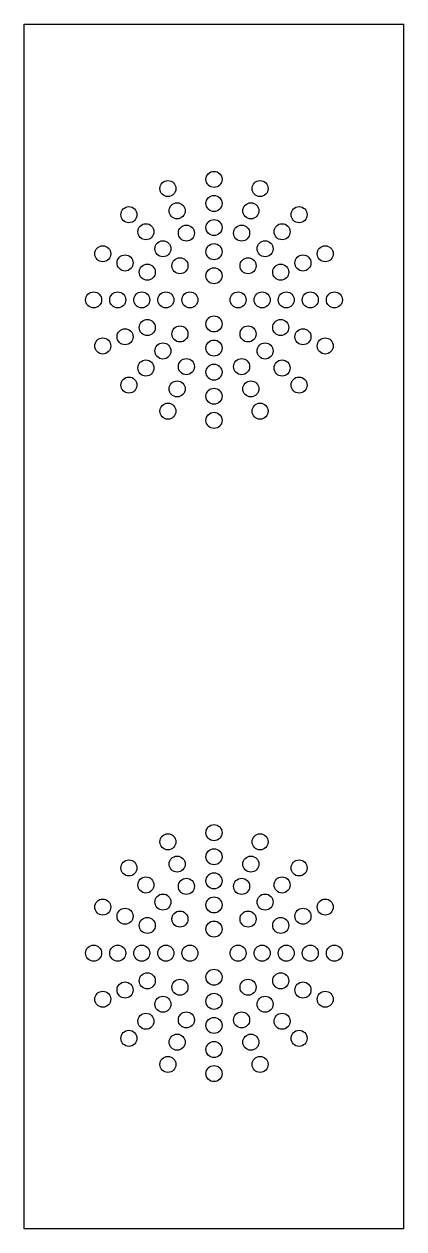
# Model space of a CAD drawing. Header units: millimetres. Extents: x 721 to 863, y -61 to 389.
import ezdxf

# ---------------------------------------------------------------- set-up
doc = ezdxf.new("R2010")
doc.units = ezdxf.units.MM
doc.layers.add('BLOCK_speaker_panel', color=7, linetype='CONTINUOUS')

msp = doc.modelspace()

# ---------------------------------------------------------------- linework, layer by layer
at = {"layer": 'BLOCK_speaker_panel'}
for p, q in [((721, 389.41), (863, 389.41)), ((721, -60.59), (721, 389.41)), ((863, -60.59), (863, 389.41)), ((863, -60.59), (721, -60.59))]:
    msp.add_line(p, q, dxfattribs=at)
for centre in [(792, 331.41), (774.78, 327.99), (809.22, 327.99), (792, 322.41), (760.18, 318.23), (778.22, 319.67), (805.78, 319.67), (823.82, 318.23), (792, 313.41), (766.54, 311.87), (781.67, 311.36), (802.33, 311.36), (817.46, 311.87), (750.43, 303.63), (772.91, 305.5), (792, 304.41), (811.09, 305.5), (833.57, 303.63), (758.74, 300.19), (779.27, 299.14), (804.73, 299.14), (825.26, 300.19), (767.06, 296.75), (792, 295.41), (816.94, 296.75), (747, 286.41), (756, 286.41), (765, 286.41), (774, 286.41), (783, 286.41), (801, 286.41), (810, 286.41), (819, 286.41), (828, 286.41), (837, 286.41), (767.06, 276.08), (792, 277.41), (816.94, 276.08), (758.74, 272.64), (779.27, 273.68), (804.73, 273.68), (825.26, 272.64), (750.43, 269.19), (772.91, 267.32), (792, 268.41), (811.09, 267.32), (833.57, 269.19), (766.54, 260.96), (781.67, 261.47), (792, 259.41), (802.33, 261.47), (817.46, 260.96), (760.18, 254.59), (823.82, 254.59), (778.22, 253.15), (792, 250.41), (805.78, 253.15), (774.78, 244.84), (809.22, 244.84), (792, 241.41), (792, 87.41), (774.78, 83.99), (809.22, 83.99), (792, 78.41), (760.18, 74.23), (778.22, 75.67), (805.78, 75.67), (823.82, 74.23), (792, 69.41), (766.54, 67.87), (781.67, 67.36), (802.33, 67.36), (817.46, 67.87), (772.91, 61.5), (792, 60.41), (811.09, 61.5), (750.43, 59.63), (758.74, 56.19), (825.26, 56.19), (833.57, 59.63), (767.06, 52.75), (779.27, 55.14), (792, 51.41), (804.73, 55.14), (816.94, 52.75), (747, 42.41), (756, 42.41), (765, 42.41), (774, 42.41), (783, 42.41), (801, 42.41), (810, 42.41), (819, 42.41), (828, 42.41), (837, 42.41), (792, 33.41), (758.74, 28.64), (767.06, 32.08), (779.27, 29.68), (804.73, 29.68), (816.94, 32.08), (825.26, 28.64), (750.43, 25.19), (792, 24.41), (833.57, 25.19), (772.91, 23.32), (811.09, 23.32), (766.54, 16.96), (781.67, 17.47), (792, 15.41), (802.33, 17.47), (817.46, 16.96), (760.18, 10.59), (823.82, 10.59), (778.22, 9.15), (792, 6.41), (805.78, 9.15), (774.78, 0.84), (792, -2.59), (809.22, 0.84)]:
    msp.add_circle(centre, 3, dxfattribs=at)

doc.saveas('drawing.dxf')
